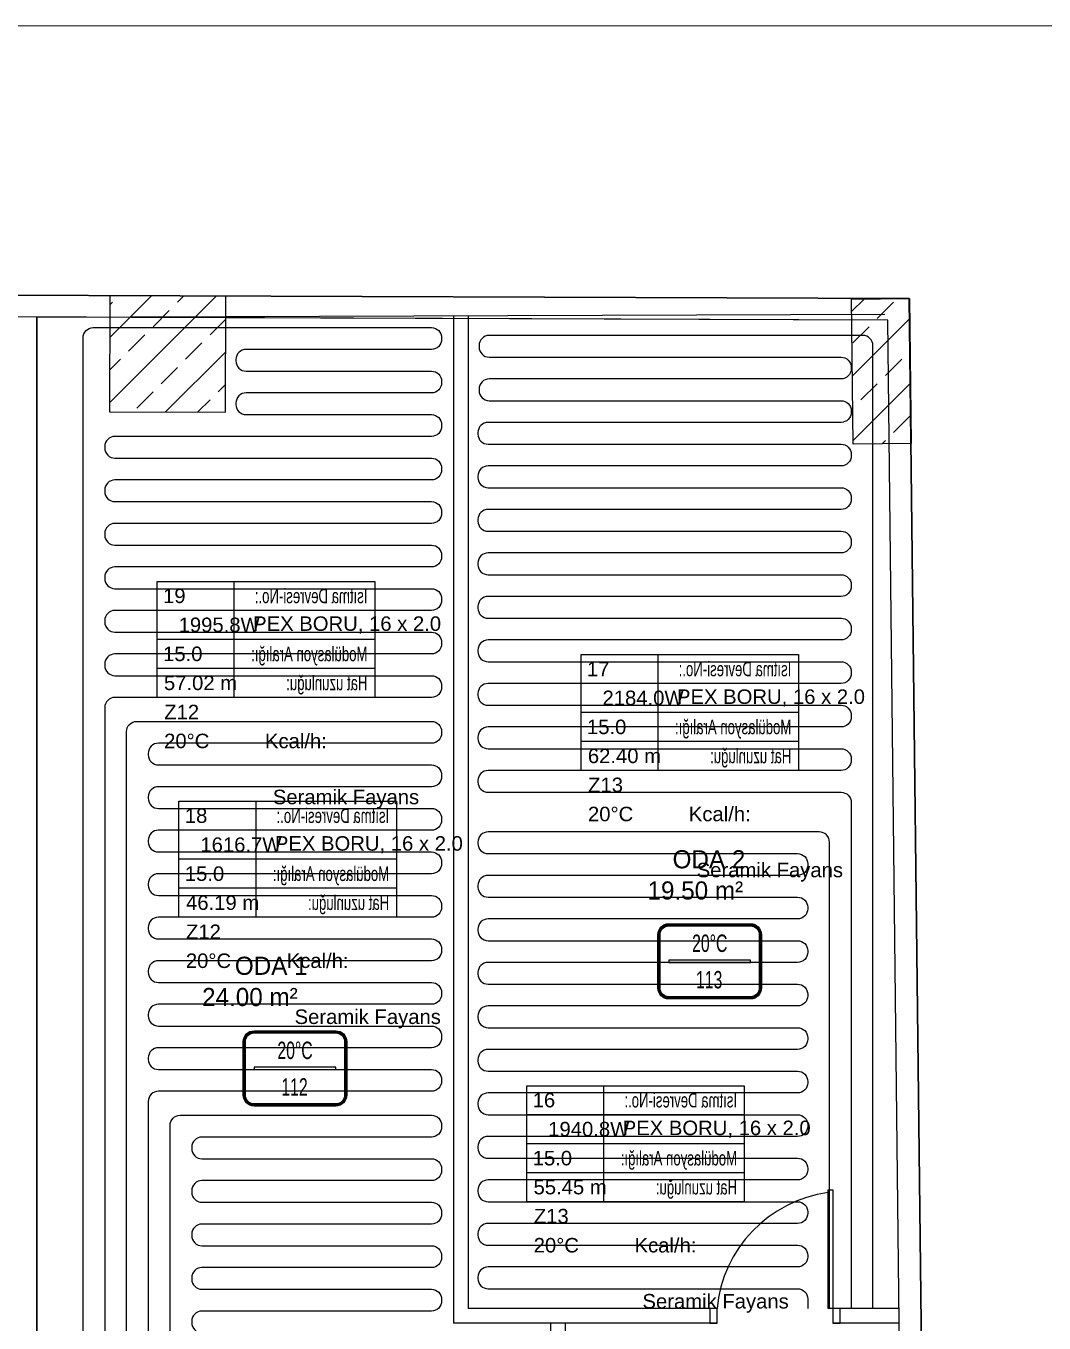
# Model space of a CAD drawing. Header units: centimetres. Extents: x 247996 to 315152, y -468471 to -440326.
# Drawn here: x 286204 to 286906, y -441221 to -440327 of the extents above; entities that cross this region are included whole.
import ezdxf
from ezdxf.enums import TextEntityAlignment as Align

# ---------------------------------------------------------------- set-up
doc = ezdxf.new("R2010")
doc.units = ezdxf.units.CM
doc.layers.add('SCOTT-ANTED', color=144, linetype='CONTINUOUS', lineweight=0)
for name, color, linetype in [('SCOTT-MKDU0', 50, 'CONTINUOUS'), ('SCOTT-MTY-ISIKAYBIMAHAL', 2, 'CONTINUOUS'), ('SCOTT-MTY-PEX-BORU', 1, 'CONTINUOUS'), ('SCOTT-MTY-RADYATÖR', 2, 'CONTINUOUS'), ('SCOTT-MTY-VANA', 1, 'Continuous')]:
    doc.layers.add(name, color=color, linetype=linetype)
doc.styles.add('MtXpl_Comic_Sans_MS', font='comic.ttf')
doc.styles.add('MTYCAPLT', font='arial.ttf')

# ---------------------------------------------------------------- blocks, each defined once
blk = doc.blocks.new('MTY-RADYATOR MAHAL0')
at = {"layer": 'SCOTT-MTY-ISIKAYBIMAHAL', "color": 2}
for points in [[(-35.71, 18.44), (-35.71, -18.44, 0.414214), (-28.21, -25.94), (28.21, -25.94, 0.414214), (35.71, -18.44), (35.71, 18.44, 0.414214), (28.21, 25.94), (-28.21, 25.94, 0.414214)], [(-34.21, 18.44), (-34.21, -18.44, 0.414214), (-28.21, -24.44), (28.21, -24.44, 0.414214), (34.21, -18.44), (34.21, 18.44, 0.414214), (28.21, 24.44), (-28.21, 24.44, 0.414214)]]:
    blk.add_lwpolyline(points, format="xyb", close=True, dxfattribs=at)
at = {"layer": 'SCOTT-MTY-ISIKAYBIMAHAL', "color": 4}
for points in [[(-35.21, 18.44), (-35.21, -18.44, 0.414214), (-28.21, -25.44), (28.21, -25.44, 0.414214), (35.21, -18.44), (35.21, 18.44, 0.414214), (28.21, 25.44), (-28.21, 25.44, 0.414214)], [(-34.71, 18.44), (-34.71, -18.44, 0.414214), (-28.21, -24.94), (28.21, -24.94, 0.414214), (34.71, -18.44), (34.71, 18.44, 0.414214), (28.21, 24.94), (-28.21, 24.94, 0.414214)]]:
    blk.add_lwpolyline(points, format="xyb", close=True, dxfattribs=at)
at = {"layer": 'SCOTT-MTY-ISIKAYBIMAHAL', "color": 2}
blk.add_lwpolyline([(-28.21, 0.75), (28.21, 0.75), (28.21, -0.75), (-28.21, -0.75)], close=True, dxfattribs=at)
at = {"layer": 'SCOTT-MTY-ISIKAYBIMAHAL', "color": 1, "style": 'MTYCAPLT', "width": 0.65}
for tag, p in [('MAHAL_001', (-14.86, 29.85)), ('NO_001', (-8.34, 6.72))]:
    blk.add_attdef(tag, p, '', height=12, rotation=359.99998, dxfattribs=at)
at = {"layer": 'SCOTT-MTY-ISIKAYBIMAHAL', "color": 4, "style": 'MTYCAPLT', "width": 0.65}
for tag, p in [('DERECE_001', (-22.83, -18.47)), ('ISIKAYBI_001', (-22.73, -41.1))]:
    blk.add_attdef(tag, p, '', height=12, rotation=359.99998, dxfattribs=at)
blk.add_attdef('ALAN', text='', height=12, rotation=359.99998, dxfattribs=at).set_placement((0, -50), align=Align.MIDDLE_CENTER)
blk = doc.blocks.new('MTY-ETIKET')
at = {"layer": 'SCOTT-MTY-RADYATÖR'}
for p, q in [((2.687, 0), (2.687, 8)), ((-7, 6), (8, 6)), ((-7, 4), (8, 4)), ((-7, 2), (8, 2))]:
    blk.add_line(p, q, dxfattribs=at)
blk.add_lwpolyline([(8, 0), (8, 8), (-7, 8), (-7, 0)], close=True, dxfattribs=at)
at = {"layer": 'SCOTT-MTY-RADYATÖR', "style": 'MTYCAPLT', "width": 0.65}
for s, p in [('Isıtma Devresi-No.:', (-6.5, 7)), ('Modülasyon Aralığı:', (-6.5, 3)), ('Hat uzunluğu:', (-6.5, 1))]:
    blk.add_text(s, height=1, rotation=359.99998, dxfattribs=at).set_placement(p, align=Align.MIDDLE_LEFT)
for tag, p in [('NO1_001', (5.8, 6.5)), ('AR_001', (6.25, 2.5)), ('UZ_001', (6.312, 0.509))]:
    blk.add_attdef(tag, p, '', height=1, rotation=359.99998, dxfattribs=at)
at = {"layer": 'SCOTT-MTY-RADYATÖR', "color": 2, "style": 'MTYCAPLT', "width": 0.65}
for tag, p in [('BORU_001', (-7.069, 4.59)), ('YER_001', (2.898, 4.5))]:
    blk.add_attdef(tag, p, '', height=1, dxfattribs=at)

msp = doc.modelspace()

# ---------------------------------------------------------------- linework, layer by layer
at = {"layer": 'SCOTT-ANTED'}
msp.add_line((315151.71, -440326.55), (278381.99, -440326.55), dxfattribs=at)
at = {"layer": 'SCOTT-MKDU0', "color": 8, "ltscale": 0.03}
for p, q in [((286812.91, -440514.39), (284996.1, -440508.19)), ((284996.1, -440508.19), (286812.91, -440514.39)), ((286261.5, -440512.54), (286261.22, -440592.54)), ((286261.25, -440586.43), (286334.88, -440512.8)), ((286261.4, -440541.37), (286290.13, -440512.64)), ((286341.5, -440512.82), (286261.5, -440512.54)), ((286308.12, -440517.1), (286312.5, -440512.72)), ((286341.22, -440592.82), (286341.5, -440512.82)), ((286261.48, -440518.84), (286263.22, -440517.1)), ((286291.28, -440533.94), (286302.51, -440522.71)), ((286773.05, -440514.89), (286813.05, -440514.43)), ((286774.19, -440614.88), (286773.05, -440514.89)), ((286773.15, -440523.54), (286781.9, -440514.78)), ((286790.81, -440528.33), (286802.03, -440517.1)), ((286843.21, -443160.12), (286812.91, -440514.39)), ((286812.91, -440514.39), (286843.21, -443160.12)), ((286813.05, -440514.43), (286814.19, -440614.42)), ((286798.08, -440529.34), (285011.1, -440523.24)), ((286211.1, -440527.29), (286796.1, -440525.29)), ((286211.1, -440527.29), (286211.1, -441742.11)), ((286211.1, -441727.11), (286211.1, -440527.29)), ((286798.08, -440529.34), (286211.1, -440527.34)), ((286211.1, -440527.34), (286211.1, -441727.11)), ((286211.1, -440527.34), (286211.1, -441742.11)), ((286330.57, -440539.55), (286341.44, -440528.68)), ((286498.6, -440526.31), (286498.6, -441220.98)), ((286508.6, -440526.27), (286508.6, -441210.98)), ((286773.66, -440567.93), (286813.21, -440528.38)), ((286828.2, -443159.51), (286798.08, -440529.34)), ((286811.8, -441727.11), (286798.08, -440529.34)), ((286274.44, -440550.78), (286285.67, -440539.55)), ((286773.97, -440545.17), (286785.2, -440533.94)), ((286313.73, -440556.39), (286324.96, -440545.17)), ((286261.32, -440563.9), (286268.83, -440556.39)), ((286299.9, -440592.68), (286341.37, -440551.21)), ((286796.42, -440567.62), (286807.65, -440556.39)), ((286813.26, -440550.78), (286813.46, -440550.58)), ((286296.89, -440573.23), (286308.12, -440562)), ((286336.18, -440578.84), (286341.29, -440573.73)), ((286774.16, -440612.32), (286813.71, -440572.77)), ((286779.58, -440584.45), (286790.81, -440573.23)), ((286280.06, -440590.07), (286291.28, -440578.84)), ((286322.27, -440592.75), (286330.57, -440584.45)), ((286261.22, -440592.54), (286341.22, -440592.82)), ((286773.91, -440590.13), (286773.97, -440590.07)), ((286802.03, -440606.9), (286813.26, -440595.68)), ((286814.19, -440614.42), (286774.19, -440614.88)), ((286794.29, -440614.65), (286796.42, -440612.52)), ((286680.27, -441210.98), (286508.6, -441210.98)), ((286805.89, -441210.98), (286756.96, -441210.98)), ((286680.27, -441220.98), (286498.6, -441220.98)), ((286680.27, -441220.98), (286498.6, -441220.98)), ((286565.47, -441220.75), (286565.47, -441241.83)), ((286575.47, -441220.75), (286575.47, -441241.83)), ((286806, -441220.98), (286760.27, -441220.98))]:
    msp.add_line(p, q, dxfattribs=at)
msp.add_lwpolyline([(286760.27, -441210.98), (286756.96, -441210.98), (286756.96, -441129.11), (286760.27, -441129.11)], close=True, dxfattribs=at)
for points in [[(286675.27, -441220.98), (286680.27, -441220.98), (286680.27, -441210.98), (286675.27, -441210.98), (286675.27, -441220.98)], [(286760.27, -441220.98), (286765.27, -441220.98), (286765.27, -441210.98), (286760.27, -441210.98), (286760.27, -441220.98)]]:
    msp.add_lwpolyline(points, dxfattribs=at)
msp.add_arc((286768.84, -441219.2), 88.95, 97.67474, 174.69191, dxfattribs=at)
at = {"layer": 'SCOTT-MTY-PEX-BORU'}
for points in [[(286242.99, -441340.98), (286242.99, -440541.58, -0.414214), (286249.99, -440534.58), (286483.35, -440534.58, -0.414214), (286490.35, -440541.58), (286490.35, -440542.58, -0.414214), (286483.35, -440549.58), (286355.44, -440549.58, 0.414214), (286348.44, -440556.58), (286348.44, -440557.58, 0.414214), (286355.44, -440564.58), (286483.35, -440564.58, -0.414214), (286490.35, -440571.58), (286490.35, -440572.58, -0.414214), (286483.35, -440579.58), (286355.44, -440579.58, 0.414214), (286348.44, -440586.58), (286348.44, -440587.58, 0.414214), (286355.44, -440594.58), (286483.35, -440594.58, -0.414214), (286490.35, -440601.58), (286490.35, -440602.58, -0.414214), (286483.35, -440609.58), (286264.99, -440609.58, 0.414214), (286257.99, -440616.58), (286257.99, -440617.58, 0.414214), (286264.99, -440624.58), (286483.35, -440624.58, -0.414214), (286490.35, -440631.58), (286490.35, -440632.58, -0.414214), (286483.35, -440639.58), (286264.99, -440639.58, 0.414214), (286257.99, -440646.58), (286257.99, -440647.58, 0.414214), (286264.99, -440654.58), (286483.35, -440654.58, -0.414214), (286490.35, -440661.58), (286490.35, -440662.58, -0.414214), (286483.35, -440669.58), (286264.99, -440669.58, 0.414214), (286257.99, -440676.58), (286257.99, -440677.58, 0.414214), (286264.99, -440684.58), (286483.35, -440684.58, -0.414214), (286490.35, -440691.58), (286490.35, -440692.58, -0.414214), (286483.35, -440699.58), (286264.99, -440699.58, 0.414214), (286257.99, -440706.58), (286257.99, -440707.58, 0.414214), (286264.99, -440714.58), (286483.35, -440714.58, -0.414214), (286490.35, -440721.58), (286490.35, -440722.58, -0.414214), (286483.35, -440729.58), (286264.99, -440729.58, 0.414214), (286257.99, -440736.58), (286257.99, -440737.58, 0.414214), (286264.99, -440744.58), (286483.35, -440744.58, -0.414214), (286490.35, -440751.58), (286490.35, -440752.58, -0.414214), (286483.35, -440759.58), (286264.99, -440759.58, 0.414214), (286257.99, -440766.58), (286257.99, -440767.58, 0.414214), (286264.99, -440774.58), (286483.35, -440774.58, -0.414214), (286490.35, -440781.58), (286490.35, -440782.58, -0.414214), (286483.35, -440789.58), (286264.99, -440789.58, 0.414214), (286257.99, -440796.58), (286257.99, -441340.98)], [(286787.85, -441210.98), (286787.85, -440546.95, 0.414214), (286780.85, -440539.95), (286523.13, -440539.95, 0.414214), (286516.13, -440546.95), (286516.13, -440547.95, 0.414214), (286523.13, -440554.95), (286765.85, -440554.95, -0.414214), (286772.85, -440561.95), (286772.85, -440562.95, -0.414214), (286765.85, -440569.95), (286523.13, -440569.95, 0.414214), (286516.13, -440576.95), (286516.13, -440577.95, 0.414214), (286523.13, -440584.95), (286765.85, -440584.95, -0.414214), (286772.85, -440591.95), (286772.85, -440592.95, -0.414214), (286765.85, -440599.95), (286522.35, -440599.95, 0.414214), (286515.35, -440606.95), (286515.35, -440607.95, 0.414214), (286522.35, -440614.95), (286765.85, -440614.95, -0.414214), (286772.85, -440621.95), (286772.85, -440622.95, -0.414214), (286765.85, -440629.95), (286522.35, -440629.95, 0.414214), (286515.35, -440636.95), (286515.35, -440637.95, 0.414214), (286522.35, -440644.95), (286765.85, -440644.95, -0.414214), (286772.85, -440651.95), (286772.85, -440652.95, -0.414214), (286765.85, -440659.95), (286522.35, -440659.95, 0.414214), (286515.35, -440666.95), (286515.35, -440667.95, 0.414214), (286522.35, -440674.95), (286765.85, -440674.95, -0.414214), (286772.85, -440681.95), (286772.85, -440682.95, -0.414214), (286765.85, -440689.95), (286522.35, -440689.95, 0.414214), (286515.35, -440696.95), (286515.35, -440697.95, 0.414214), (286522.35, -440704.95), (286765.85, -440704.95, -0.414214), (286772.85, -440711.95), (286772.85, -440712.95, -0.414214), (286765.85, -440719.95), (286522.35, -440719.95, 0.414214), (286515.35, -440726.95), (286515.35, -440727.95, 0.414214), (286522.35, -440734.95), (286765.85, -440734.95, -0.414214), (286772.85, -440741.95), (286772.85, -440742.95, -0.414214), (286765.85, -440749.95), (286522.35, -440749.95, 0.414214), (286515.35, -440756.95), (286515.35, -440757.95, 0.414214), (286522.35, -440764.95), (286765.85, -440764.95, -0.414214), (286772.85, -440771.95), (286772.85, -440772.95, -0.414214), (286765.85, -440779.95), (286522.35, -440779.95, 0.414214), (286515.35, -440786.95), (286515.35, -440787.95, 0.414214), (286522.35, -440794.95), (286765.85, -440794.95, -0.414214), (286772.85, -440801.95), (286772.85, -440802.95, -0.414214), (286765.85, -440809.95), (286522.35, -440809.95, 0.414214), (286515.35, -440816.95), (286515.35, -440817.95, 0.414214), (286522.35, -440824.95), (286765.85, -440824.95, -0.414214), (286772.85, -440831.95), (286772.85, -440832.95, -0.414214), (286765.85, -440839.95), (286522.35, -440839.95, 0.414214), (286515.35, -440846.95), (286515.35, -440847.95, 0.414214), (286522.35, -440854.95), (286765.85, -440854.95, -0.414214), (286772.85, -440861.95), (286772.85, -441210.98)], [(286272.99, -441340.98), (286272.99, -440813.14, -0.414214), (286279.99, -440806.14), (286483.35, -440806.14, -0.414214), (286490.35, -440813.14), (286490.35, -440814.14, -0.414214), (286483.35, -440821.14), (286294.99, -440821.14, 0.414214), (286287.99, -440828.14), (286287.99, -440829.14, 0.414214), (286294.99, -440836.14), (286483.35, -440836.14, -0.414214), (286490.35, -440843.14), (286490.35, -440844.14, -0.414214), (286483.35, -440851.14), (286294.99, -440851.14, 0.414214), (286287.99, -440858.14), (286287.99, -440859.14, 0.414214), (286294.99, -440866.14), (286483.35, -440866.14, -0.414214), (286490.35, -440873.14), (286490.35, -440874.14, -0.414214), (286483.35, -440881.14), (286294.99, -440881.14, 0.414214), (286287.99, -440888.14), (286287.99, -440889.14, 0.414214), (286294.99, -440896.14), (286483.35, -440896.14, -0.414214), (286490.35, -440903.14), (286490.35, -440904.14, -0.414214), (286483.35, -440911.14), (286294.99, -440911.14, 0.414214), (286287.99, -440918.14), (286287.99, -440919.14, 0.414214), (286294.99, -440926.14), (286483.35, -440926.14, -0.414214), (286490.35, -440933.14), (286490.35, -440934.14, -0.414214), (286483.35, -440941.14), (286294.99, -440941.14, 0.414214), (286287.99, -440948.14), (286287.99, -440949.14, 0.414214), (286294.99, -440956.14), (286483.35, -440956.14, -0.414214), (286490.35, -440963.14), (286490.35, -440964.14, -0.414214), (286483.35, -440971.14), (286294.99, -440971.14, 0.414214), (286287.99, -440978.14), (286287.99, -440979.14, 0.414214), (286294.99, -440986.14), (286483.35, -440986.14, -0.414214), (286490.35, -440993.14), (286490.35, -440994.14, -0.414214), (286483.35, -441001.14), (286294.99, -441001.14, 0.414214), (286287.99, -441008.14), (286287.99, -441009.14, 0.414214), (286294.99, -441016.14), (286483.35, -441016.14, -0.414214), (286490.35, -441023.14), (286490.35, -441024.14, -0.414214), (286483.35, -441031.14), (286294.99, -441031.14, 0.414214), (286287.99, -441038.14), (286287.99, -441039.14, 0.414214), (286294.99, -441046.14), (286483.35, -441046.14, -0.414214), (286490.35, -441053.14), (286490.35, -441054.14, -0.414214), (286483.35, -441061.14), (286294.99, -441061.14, 0.414214), (286287.99, -441068.14), (286287.99, -441340.98)], [(286757.85, -441210.98), (286757.85, -440889.3, 0.414214), (286750.85, -440882.3), (286522.35, -440882.3, 0.414214), (286515.35, -440889.3), (286515.35, -440890.3, 0.414214), (286522.35, -440897.3), (286735.85, -440897.3, -0.414214), (286742.85, -440904.3), (286742.85, -440905.3, -0.414214), (286735.85, -440912.3), (286522.35, -440912.3, 0.414214), (286515.35, -440919.3), (286515.35, -440920.3, 0.414214), (286522.35, -440927.3), (286735.85, -440927.3, -0.414214), (286742.85, -440934.3), (286742.85, -440935.3, -0.414214), (286735.85, -440942.3), (286522.35, -440942.3, 0.414214), (286515.35, -440949.3), (286515.35, -440950.3, 0.414214), (286522.35, -440957.3), (286735.85, -440957.3, -0.414214), (286742.85, -440964.3), (286742.85, -440965.3, -0.414214), (286735.85, -440972.3), (286522.35, -440972.3, 0.414214), (286515.35, -440979.3), (286515.35, -440980.3, 0.414214), (286522.35, -440987.3), (286735.85, -440987.3, -0.414214), (286742.85, -440994.3), (286742.85, -440995.3, -0.414214), (286735.85, -441002.3), (286522.35, -441002.3, 0.414214), (286515.35, -441009.3), (286515.35, -441010.3, 0.414214), (286522.35, -441017.3), (286735.85, -441017.3, -0.414214), (286742.85, -441024.3), (286742.85, -441025.3, -0.414214), (286735.85, -441032.3), (286522.35, -441032.3, 0.414214), (286515.35, -441039.3), (286515.35, -441040.3, 0.414214), (286522.35, -441047.3), (286735.85, -441047.3, -0.414214), (286742.85, -441054.3), (286742.85, -441055.3, -0.414214), (286735.85, -441062.3), (286522.35, -441062.3, 0.414214), (286515.35, -441069.3), (286515.35, -441070.3, 0.414214), (286522.35, -441077.3), (286735.85, -441077.3, -0.414214), (286742.85, -441084.3), (286742.85, -441085.3, -0.414214), (286735.85, -441092.3), (286522.35, -441092.3, 0.414214), (286515.35, -441099.3), (286515.35, -441100.3, 0.414214), (286522.35, -441107.3), (286735.85, -441107.3, -0.414214), (286742.85, -441114.3), (286742.85, -441115.3, -0.414214), (286735.85, -441122.3), (286522.35, -441122.3, 0.414214), (286515.35, -441129.3), (286515.35, -441130.3, 0.414214), (286522.35, -441137.3), (286735.85, -441137.3, -0.414214), (286742.85, -441144.3), (286742.85, -441145.3, -0.414214), (286735.85, -441152.3), (286522.35, -441152.3, 0.414214), (286515.35, -441159.3), (286515.35, -441160.3, 0.414214), (286522.35, -441167.3), (286735.85, -441167.3, -0.414214), (286742.85, -441174.3), (286742.85, -441175.3, -0.414214), (286735.85, -441182.3), (286522.35, -441182.3, 0.414214), (286515.35, -441189.3), (286515.35, -441190.3, 0.414214), (286522.35, -441197.3), (286735.85, -441197.3, -0.414214), (286742.85, -441204.3), (286742.85, -441210.98)], [(286302.99, -441340.98), (286302.99, -441084.7, -0.414214), (286309.99, -441077.7), (286483.35, -441077.7, -0.414214), (286490.35, -441084.7), (286490.35, -441085.7, -0.414214), (286483.35, -441092.7), (286324.99, -441092.7, 0.414214), (286317.99, -441099.7), (286317.99, -441100.7, 0.414214), (286324.99, -441107.7), (286483.35, -441107.7, -0.414214), (286490.35, -441114.7), (286490.35, -441115.7, -0.414214), (286483.35, -441122.7), (286324.99, -441122.7, 0.414214), (286317.99, -441129.7), (286317.99, -441130.7, 0.414214), (286324.99, -441137.7), (286483.35, -441137.7, -0.414214), (286490.35, -441144.7), (286490.35, -441145.7, -0.414214), (286483.35, -441152.7), (286324.99, -441152.7, 0.414214), (286317.99, -441159.7), (286317.99, -441160.7, 0.414214), (286324.99, -441167.7), (286483.35, -441167.7, -0.414214), (286490.35, -441174.7), (286490.35, -441175.7, -0.414214), (286483.35, -441182.7), (286324.99, -441182.7, 0.414214), (286317.99, -441189.7), (286317.99, -441190.7, 0.414214), (286324.99, -441197.7), (286483.35, -441197.7, -0.414214), (286490.35, -441204.7), (286490.35, -441205.7, -0.414214), (286483.35, -441212.7), (286324.99, -441212.7, 0.414214), (286317.99, -441219.7), (286317.99, -441220.7, 0.414214), (286324.99, -441227.7)]]:
    msp.add_lwpolyline(points, format="xyb", dxfattribs=at)

# ---------------------------------------------------------------- block references
at = {"layer": 'SCOTT-MTY-VANA'}
ref = msp.add_blockref('MTY-ETIKET', (286374.17, -440789.58), dxfattribs=dict(at, xscale=-10, yscale=10))
ref.add_attrib('UZ_001', '57.02 m', (286298.79, -440784.52), dxfattribs={"layer": 'SCOTT-MTY-RADYATÖR', "height": 10, "rotation": 0.00002, "style": 'MTYCAPLT'})
ref.add_attrib('AR_001', '15.0', (286298.18, -440764.52), dxfattribs={"layer": 'SCOTT-MTY-RADYATÖR', "height": 10, "rotation": 0.00002, "style": 'MTYCAPLT'})
ref.add_attrib('NO1_001', '19', (286298.18, -440724.52), dxfattribs={"layer": 'SCOTT-MTY-RADYATÖR', "height": 10, "rotation": 0.00002, "style": 'MTYCAPLT'})
ref.add_attrib('BORU_001', 'PEX BORU, 16 x 2.0', (286360.31, -440743.68), dxfattribs={"layer": 'SCOTT-MTY-RADYATÖR', "height": 10, "style": 'MTYCAPLT'})
ref.add_attrib('NO_001', 'Z12', (286298.98, -440804.61), dxfattribs={"layer": 'SCOTT-MTY-RADYATÖR', "height": 10, "style": 'MTYCAPLT'})
ref.add_attrib('DERECE_001', '20%%DC', (286298.9, -440824.58), dxfattribs={"layer": 'SCOTT-MTY-RADYATÖR', "height": 10, "style": 'MTYCAPLT'})
ref.add_attrib('KCAL/H:_001', 'Kcal/h:', (286368.46, -440824.58), dxfattribs={"layer": 'SCOTT-MTY-RADYATÖR', "height": 10, "style": 'MTYCAPLT'})
ref.add_attrib('MALZEMECINSI_001', 'Seramik Fayans', (286373.91, -440863.2), dxfattribs={"layer": 'SCOTT-MTY-RADYATÖR', "height": 10, "style": 'MTYCAPLT'})
ref.add_attrib('YER_001', '1995.8W', (286308.92, -440744.52), dxfattribs={"layer": 'SCOTT-MTY-RADYATÖR', "height": 10, "style": 'MTYCAPLT'})
ref = msp.add_blockref('MTY-ETIKET', (286666.53, -440839.95), dxfattribs=dict(at, xscale=-10, yscale=10))
ref.add_attrib('UZ_001', '62.40 m', (286591.19, -440834.88), dxfattribs={"layer": 'SCOTT-MTY-RADYATÖR', "height": 10, "rotation": 0.00002, "style": 'MTYCAPLT'})
ref.add_attrib('AR_001', '15.0', (286590.55, -440814.88), dxfattribs={"layer": 'SCOTT-MTY-RADYATÖR', "height": 10, "rotation": 0.00002, "style": 'MTYCAPLT'})
ref.add_attrib('NO1_001', '17', (286590.55, -440774.97), dxfattribs={"layer": 'SCOTT-MTY-RADYATÖR', "height": 10, "rotation": 0.00002, "style": 'MTYCAPLT'})
ref.add_attrib('BORU_001', 'PEX BORU, 16 x 2.0', (286652.68, -440794.05), dxfattribs={"layer": 'SCOTT-MTY-RADYATÖR', "height": 10, "style": 'MTYCAPLT'})
ref.add_attrib('NO_001', 'Z13', (286591.35, -440854.88), dxfattribs={"layer": 'SCOTT-MTY-RADYATÖR', "height": 10, "style": 'MTYCAPLT'})
ref.add_attrib('DERECE_001', '20%%DC', (286591.27, -440874.95), dxfattribs={"layer": 'SCOTT-MTY-RADYATÖR', "height": 10, "style": 'MTYCAPLT'})
ref.add_attrib('KCAL/H:_001', 'Kcal/h:', (286660.83, -440874.95), dxfattribs={"layer": 'SCOTT-MTY-RADYATÖR', "height": 10, "style": 'MTYCAPLT'})
ref.add_attrib('MALZEMECINSI_001', 'Seramik Fayans', (286666.28, -440913.56), dxfattribs={"layer": 'SCOTT-MTY-RADYATÖR', "height": 10, "style": 'MTYCAPLT'})
ref.add_attrib('YER_001', '2184.0W', (286601.29, -440794.88), dxfattribs={"layer": 'SCOTT-MTY-RADYATÖR', "height": 10, "style": 'MTYCAPLT'})
ref = msp.add_blockref('MTY-ETIKET', (286389.17, -440941.14), dxfattribs=dict(at, xscale=-10, yscale=10))
ref.add_attrib('UZ_001', '46.19 m', (286314.05, -440936.08), dxfattribs={"layer": 'SCOTT-MTY-RADYATÖR', "height": 10, "rotation": 0.00002, "style": 'MTYCAPLT'})
ref.add_attrib('AR_001', '15.0', (286313.18, -440916.08), dxfattribs={"layer": 'SCOTT-MTY-RADYATÖR', "height": 10, "rotation": 0.00002, "style": 'MTYCAPLT'})
ref.add_attrib('NO1_001', '18', (286313.18, -440876.08), dxfattribs={"layer": 'SCOTT-MTY-RADYATÖR', "height": 10, "rotation": 0.00002, "style": 'MTYCAPLT'})
ref.add_attrib('BORU_001', 'PEX BORU, 16 x 2.0', (286375.31, -440895.24), dxfattribs={"layer": 'SCOTT-MTY-RADYATÖR', "height": 10, "style": 'MTYCAPLT'})
ref.add_attrib('NO_001', 'Z12', (286313.98, -440956.16), dxfattribs={"layer": 'SCOTT-MTY-RADYATÖR', "height": 10, "style": 'MTYCAPLT'})
ref.add_attrib('DERECE_001', '20%%DC', (286313.9, -440976.14), dxfattribs={"layer": 'SCOTT-MTY-RADYATÖR', "height": 10, "style": 'MTYCAPLT'})
ref.add_attrib('KCAL/H:_001', 'Kcal/h:', (286383.46, -440976.14), dxfattribs={"layer": 'SCOTT-MTY-RADYATÖR', "height": 10, "style": 'MTYCAPLT'})
ref.add_attrib('MALZEMECINSI_001', 'Seramik Fayans', (286388.91, -441014.76), dxfattribs={"layer": 'SCOTT-MTY-RADYATÖR', "height": 10, "style": 'MTYCAPLT'})
ref.add_attrib('YER_001', '1616.7W', (286323.92, -440896.08), dxfattribs={"layer": 'SCOTT-MTY-RADYATÖR', "height": 10, "style": 'MTYCAPLT'})
ref = msp.add_blockref('MTY-RADYATOR MAHAL0', (286675.21, -440971.55), dxfattribs=dict(at, xscale=-1, rotation=180))
ref.add_attrib('DERECE_001', '20%%DC', (286663.09, -440965.08), dxfattribs={"layer": 'SCOTT-MTY-ISIKAYBIMAHAL', "color": 4, "height": 12, "rotation": 0.00002, "style": 'MTYCAPLT', "width": 0.65})
ref.add_attrib('NO_001', '113', (286665.77, -440990.19), dxfattribs={"layer": 'SCOTT-MTY-ISIKAYBIMAHAL', "color": 1, "height": 12, "rotation": 0.00002, "style": 'MTYCAPLT', "width": 0.65})
ref = msp.add_blockref('MTY-RADYATOR MAHAL0', (286389.17, -441045.39), dxfattribs=dict(at, xscale=-1, rotation=180))
ref.add_attrib('DERECE_001', '20%%DC', (286377.05, -441038.92), dxfattribs={"layer": 'SCOTT-MTY-ISIKAYBIMAHAL', "color": 4, "height": 12, "rotation": 0.00002, "style": 'MTYCAPLT', "width": 0.65})
ref.add_attrib('NO_001', '112', (286379.77, -441064.14), dxfattribs={"layer": 'SCOTT-MTY-ISIKAYBIMAHAL', "color": 1, "height": 12, "rotation": 0.00002, "style": 'MTYCAPLT', "width": 0.65})
ref = msp.add_blockref('MTY-ETIKET', (286629.1, -441137.3), dxfattribs=dict(at, xscale=-10, yscale=10))
ref.add_attrib('UZ_001', '55.45 m', (286553.72, -441132.21), dxfattribs={"layer": 'SCOTT-MTY-RADYATÖR', "height": 10, "rotation": 0.00002, "style": 'MTYCAPLT'})
ref.add_attrib('AR_001', '15.0', (286553.11, -441112.24), dxfattribs={"layer": 'SCOTT-MTY-RADYATÖR', "height": 10, "rotation": 0.00002, "style": 'MTYCAPLT'})
ref.add_attrib('NO1_001', '16', (286553.11, -441072.24), dxfattribs={"layer": 'SCOTT-MTY-RADYATÖR', "height": 10, "rotation": 0.00002, "style": 'MTYCAPLT'})
ref.add_attrib('BORU_001', 'PEX BORU, 16 x 2.0', (286615.24, -441091.4), dxfattribs={"layer": 'SCOTT-MTY-RADYATÖR', "height": 10, "style": 'MTYCAPLT'})
ref.add_attrib('NO_001', 'Z13', (286553.92, -441152.23), dxfattribs={"layer": 'SCOTT-MTY-RADYATÖR', "height": 10, "style": 'MTYCAPLT'})
ref.add_attrib('DERECE_001', '20%%DC', (286553.83, -441172.3), dxfattribs={"layer": 'SCOTT-MTY-RADYATÖR', "height": 10, "style": 'MTYCAPLT'})
ref.add_attrib('KCAL/H:_001', 'Kcal/h:', (286623.39, -441172.3), dxfattribs={"layer": 'SCOTT-MTY-RADYATÖR', "height": 10, "style": 'MTYCAPLT'})
ref.add_attrib('MALZEMECINSI_001', 'Seramik Fayans', (286628.85, -441210.92), dxfattribs={"layer": 'SCOTT-MTY-RADYATÖR', "height": 10, "style": 'MTYCAPLT'})
ref.add_attrib('YER_001', '1940.8W', (286563.85, -441092.24), dxfattribs={"layer": 'SCOTT-MTY-RADYATÖR', "height": 10, "style": 'MTYCAPLT'})

# ---------------------------------------------------------------- texts
at = {"layer": 'SCOTT-MKDU0', "color": 8, "ltscale": 0.03, "style": 'MtXpl_Comic_Sans_MS'}
for s, p in [('ODA 2', (286649.63, -440907.41)), ('19.50 m²', (286632.34, -440928.93)), ('ODA 1', (286347.71, -440980.86)), ('24.00 m²', (286325.1, -441002.39))]:
    msp.add_text(s, height=12.5, dxfattribs=at).set_placement(p)

doc.saveas('drawing.dxf')
